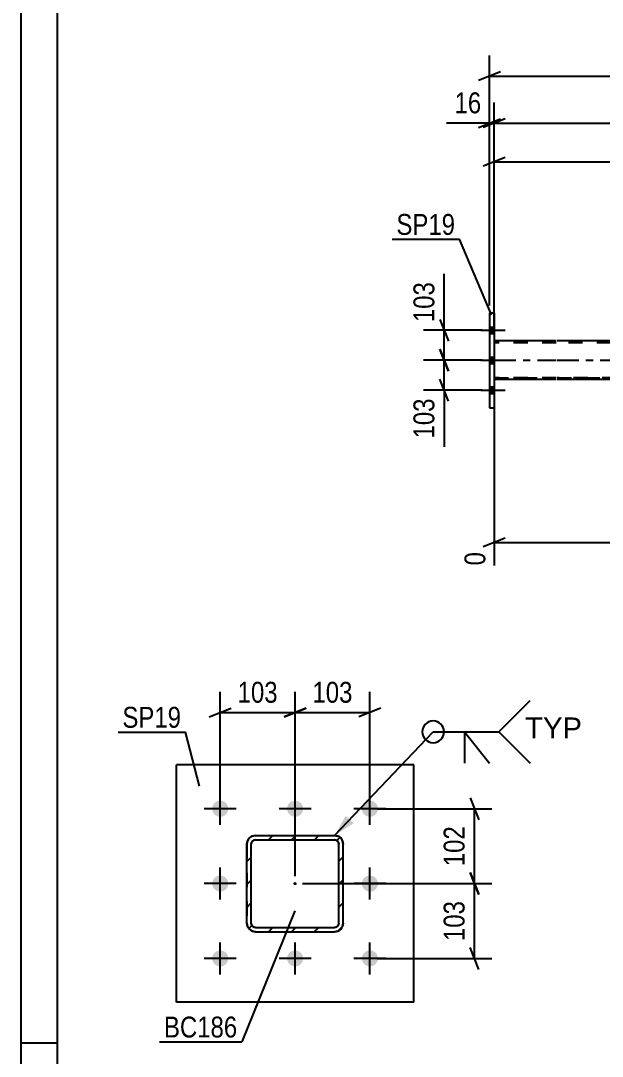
# Model space of a CAD drawing. Header units: millimetres. Extents: x 0 to 841, y 0 to 594.
# Drawn here: x 0 to 79.7, y 147.2 to 289 of the extents above; entities that cross this region are included whole.
import ezdxf

# ---------------------------------------------------------------- set-up
doc = ezdxf.new("R2010")
doc.units = ezdxf.units.MM
doc.linetypes.add('DXK_LINE_DOT2', pattern=[3.9198, 1.9599, -1.9599])
doc.linetypes.add('DXK_LINE_DOT3', pattern=[5.9187, 2.979, -0.9799, 0.9799, -0.9799])
doc.styles.add('Arial', font='ARIAL.TTF', dxfattribs={"height": 0.2})
doc.styles.add('Arial Narrow', font='ARIALN.TTF', dxfattribs={"height": 0.2})

# ---------------------------------------------------------------- blocks, each defined once
blk = doc.blocks.new('Unknown-814521776-1135')
at = {"color": 5, "linetype": 'Continuous'}
for p, q in [((0, 594), (0, 0)), ((5, 589), (5, 5)), ((5, 149), (0, 149))]:
    blk.add_line(p, q, dxfattribs=at)
blk = doc.blocks.new('Bolt-814521776-2806 - 2731')
at = {"linetype": 'Continuous'}
for points in [[(64.84, 246.17), (64.84, 247.05), (64.2, 247.05), (64.2, 246.17)], [(64.84, 246.17), (64.84, 247.05), (64.2, 247.05), (64.2, 246.17)], [(64.84, 246.17), (64.84, 247.05), (64.2, 247.05), (64.2, 246.17)], [(64.84, 242.07), (64.84, 242.95), (64.2, 242.95), (64.2, 242.07)], [(64.84, 242.07), (64.84, 242.95), (64.2, 242.95), (64.2, 242.07)], [(64.84, 237.97), (64.84, 238.85), (64.2, 238.85), (64.2, 237.97)], [(64.84, 237.97), (64.84, 238.85), (64.2, 238.85), (64.2, 237.97)], [(64.84, 237.97), (64.84, 238.85), (64.2, 238.85), (64.2, 237.97)]]:
    blk.add_hatch(color=1, dxfattribs=at).paths.add_polyline_path(points)
at = {"color": 1, "linetype": 'Continuous'}
for p, q in [((64.2, 247.05), (64.84, 247.05)), ((64.2, 247.05), (64.84, 247.05)), ((64.2, 247.05), (64.84, 247.05)), ((63.04, 246.61), (66.36, 246.61)), ((63.04, 246.61), (66.36, 246.61)), ((63.04, 246.61), (66.36, 246.61)), ((64.2, 246.17), (64.84, 246.17)), ((64.2, 246.17), (64.84, 246.17)), ((64.2, 246.17), (64.84, 246.17)), ((64.2, 242.95), (64.84, 242.95)), ((64.2, 242.95), (64.84, 242.95)), ((63.04, 242.51), (66.36, 242.51)), ((63.04, 242.51), (66.36, 242.51)), ((64.2, 242.07), (64.84, 242.07)), ((64.2, 242.07), (64.84, 242.07)), ((63.04, 238.41), (66.36, 238.41)), ((63.04, 238.41), (66.36, 238.41)), ((63.04, 238.41), (66.36, 238.41)), ((64.2, 238.85), (64.84, 238.85)), ((64.2, 238.85), (64.84, 238.85)), ((64.2, 238.85), (64.84, 238.85)), ((64.2, 237.97), (64.84, 237.97)), ((64.2, 237.97), (64.84, 237.97)), ((64.2, 237.97), (64.84, 237.97))]:
    blk.add_line(p, q, dxfattribs=at)
blk = doc.blocks.new('Part-814521776-2860 - 2731')
at = {"color": 2, "linetype": 'Continuous'}
for p, q in [((73.36, 245.15), (64.84, 245.15)), ((164.71, 245.15), (73.46, 245.15)), ((73.36, 239.87), (64.84, 239.87)), ((164.71, 239.87), (73.46, 239.87))]:
    blk.add_line(p, q, dxfattribs=at)
at = {"color": 7, "linetype": 'DXK_LINE_DOT2'}
for p, q in [((64.84, 245.15), (64.84, 239.87)), ((73.36, 244.91), (64.84, 244.91)), ((735.49, 244.91), (73.46, 244.91)), ((73.36, 240.11), (64.84, 240.11)), ((64.84, 240.11), (73.36, 240.11)), ((736.21, 240.11), (73.46, 240.11)), ((73.46, 240.11), (735.49, 240.11))]:
    blk.add_line(p, q, dxfattribs=at)
at = {"color": 7, "linetype": 'DXK_LINE_DOT3'}
for p, q in [((64.84, 242.51), (73.36, 242.51)), ((73.46, 242.51), (735.87, 242.51))]:
    blk.add_line(p, q, dxfattribs=at)
blk = doc.blocks.new('Part-814521776-2932 - 2731')
at = {"color": 2, "linetype": 'Continuous'}
for p, q in [((64.2, 249.01), (64.84, 249.01)), ((64.2, 249.01), (64.2, 236.01)), ((64.84, 249.01), (64.84, 236.01)), ((64.2, 236.01), (64.84, 236.01))]:
    blk.add_line(p, q, dxfattribs=at)
blk = doc.blocks.new('Part-814521776-1434 - 1372')
at = {"linetype": 'Continuous'}
h = blk.add_hatch(dxfattribs=at)
h.set_pattern_fill('', scale=0.7, style=0, pattern_type=0)
h.set_pattern_definition([(45, (43.4413, 164.3271), (-1.57154, 1.57154), [])])
h.paths.add_polyline_path([(42.98, 164.24), (43.44, 164.33), (43.83, 164.59), (44.09, 164.98), (44.18, 165.44), (44.18, 176.24), (44.09, 176.69), (43.83, 177.08), (43.44, 177.34), (42.98, 177.44), (32.18, 177.44), (31.72, 177.34), (31.33, 177.08), (31.07, 176.69), (30.98, 176.24), (30.98, 165.44), (31.07, 164.98), (31.33, 164.59), (31.72, 164.33), (32.18, 164.24)])
h.paths.add_polyline_path([(32.18, 164.84), (31.95, 164.88), (31.76, 165.01), (31.63, 165.21), (31.58, 165.44), (31.58, 176.24), (31.63, 176.47), (31.76, 176.66), (31.95, 176.79), (32.18, 176.84), (42.98, 176.84), (43.21, 176.79), (43.41, 176.66), (43.54, 176.47), (43.58, 176.24), (43.58, 165.44), (43.54, 165.21), (43.41, 165.01), (43.21, 164.88), (42.98, 164.84)])
blk.add_hatch(color=30, dxfattribs=at).paths.add_polyline_path([(37.58, 170.74, -1), (37.58, 170.94, -1)])
at = {"color": 7, "linetype": 'DXK_LINE_DOT2'}
for p, q in [((31.72, 177.34), (32.18, 177.44)), ((32.18, 177.44), (42.98, 177.44)), ((42.98, 177.44), (43.44, 177.34)), ((30.98, 176.24), (31.07, 176.69)), ((30.98, 176.24), (30.98, 165.44)), ((31.63, 176.47), (31.58, 176.24)), ((31.58, 165.44), (31.58, 176.24)), ((31.76, 176.66), (31.63, 176.47)), ((31.95, 176.79), (31.76, 176.66)), ((32.18, 176.84), (31.95, 176.79)), ((32.18, 176.84), (42.98, 176.84)), ((43.21, 176.79), (42.98, 176.84)), ((43.41, 176.66), (43.21, 176.79)), ((43.54, 176.47), (43.41, 176.66)), ((43.58, 176.24), (43.54, 176.47)), ((43.58, 165.44), (43.58, 176.24)), ((44.09, 176.69), (44.18, 176.24)), ((44.18, 165.44), (44.18, 176.24)), ((31.07, 164.98), (30.98, 165.44)), ((31.58, 165.44), (31.63, 165.21)), ((31.63, 165.21), (31.76, 165.01)), ((31.76, 165.01), (31.95, 164.88)), ((31.95, 164.88), (32.18, 164.84)), ((32.18, 164.84), (42.98, 164.84)), ((42.98, 164.84), (43.21, 164.88)), ((43.21, 164.88), (43.41, 165.01)), ((43.41, 165.01), (43.54, 165.21)), ((43.54, 165.21), (43.58, 165.44)), ((44.18, 165.44), (44.09, 164.98)), ((32.18, 164.24), (31.72, 164.33)), ((32.18, 164.24), (42.98, 164.24)), ((43.44, 164.33), (42.98, 164.24))]:
    blk.add_line(p, q, dxfattribs=at)
at = {"color": 2, "linetype": 'Continuous'}
for p, q in [((32.18, 177.44), (31.72, 177.34)), ((32.18, 177.44), (32.18, 177.44)), ((32.18, 177.44), (42.98, 177.44)), ((42.98, 177.44), (42.98, 177.44)), ((43.44, 177.34), (42.98, 177.44)), ((31.07, 176.69), (30.98, 176.24)), ((30.98, 176.24), (30.98, 176.24)), ((30.98, 165.44), (30.98, 176.24)), ((31.58, 176.24), (31.63, 176.47)), ((31.58, 176.24), (31.58, 176.24)), ((31.58, 165.44), (31.58, 176.24)), ((31.63, 176.47), (31.76, 176.66)), ((31.76, 176.66), (31.95, 176.79)), ((31.95, 176.79), (32.18, 176.84)), ((32.18, 176.84), (32.18, 176.84)), ((32.18, 176.84), (42.98, 176.84)), ((42.98, 176.84), (42.98, 176.84)), ((42.98, 176.84), (43.21, 176.79)), ((43.21, 176.79), (43.41, 176.66)), ((43.41, 176.66), (43.54, 176.47)), ((43.54, 176.47), (43.58, 176.24)), ((43.58, 176.24), (43.58, 176.24)), ((43.58, 165.44), (43.58, 176.24)), ((44.18, 176.24), (44.09, 176.69)), ((44.18, 176.24), (44.18, 176.24)), ((44.18, 165.44), (44.18, 176.24)), ((30.98, 165.44), (30.98, 165.44)), ((30.98, 165.44), (31.07, 164.98)), ((31.58, 165.44), (31.58, 165.44)), ((31.63, 165.21), (31.58, 165.44)), ((31.76, 165.01), (31.63, 165.21)), ((31.95, 164.88), (31.76, 165.01)), ((32.18, 164.84), (31.95, 164.88)), ((32.18, 164.84), (32.18, 164.84)), ((32.18, 164.84), (42.98, 164.84)), ((43.21, 164.88), (42.98, 164.84)), ((42.98, 164.84), (42.98, 164.84)), ((43.41, 165.01), (43.21, 164.88)), ((43.54, 165.21), (43.41, 165.01)), ((43.58, 165.44), (43.54, 165.21)), ((43.58, 165.44), (43.58, 165.44)), ((44.09, 164.98), (44.18, 165.44)), ((44.18, 165.44), (44.18, 165.44)), ((31.72, 164.33), (32.18, 164.24)), ((32.18, 164.24), (32.18, 164.24)), ((32.18, 164.24), (42.98, 164.24)), ((42.98, 164.24), (43.44, 164.33)), ((42.98, 164.24), (42.98, 164.24))]:
    blk.add_line(p, q, dxfattribs=at)
at = {"color": 7, "linetype": 'DXK_LINE_DOT3'}
blk.add_line((37.58, 170.84), (37.58, 170.84), dxfattribs=at)
at = {"color": 30, "linetype": 'DXK_LINE_DOT3'}
blk.add_line((37.58, 170.84), (37.58, 170.84), dxfattribs=at)
at = {"color": 30, "linetype": 'Continuous'}
blk.add_circle((37.58, 170.84), 0.1, dxfattribs=at)
at = {"color": 7, "linetype": 'DXK_LINE_DOT2'}
for centre, start, end in [((32.18, 176.24), 112.5, 157.5), ((42.98, 176.24), 22.5, 67.5), ((32.18, 165.44), 202.5, 247.5), ((42.98, 165.44), 292.5, 337.5)]:
    blk.add_arc(centre, 1.2, start, end, dxfattribs=at)
at = {"color": 2, "linetype": 'Continuous'}
for centre, start, end in [((32.18, 176.24), 112.5, 157.5), ((42.98, 176.24), 22.5, 67.5), ((32.18, 165.44), 202.5, 247.5), ((42.98, 165.44), 292.5, 337.5)]:
    blk.add_arc(centre, 1.2, start, end, dxfattribs=at)
blk = doc.blocks.new('Part-814521776-1495 - 1372')
at = {"color": 2, "linetype": 'Continuous'}
for p, q in [((53.83, 187.09), (21.33, 187.09)), ((21.33, 154.59), (21.33, 187.09)), ((53.83, 154.59), (53.83, 187.09)), ((53.83, 154.59), (21.33, 154.59))]:
    blk.add_line(p, q, dxfattribs=at)
blk = doc.blocks.new('Bolt-814521776-1497 - 1372')
at = {"linetype": 'Continuous'}
for points in [[(27.33, 179.99, -1), (27.33, 182.19, -1)], [(37.58, 179.99, -1), (37.58, 182.19, -1)], [(47.83, 179.99, -1), (47.83, 182.19, -1)], [(27.33, 169.74, -1), (27.33, 171.94, -1)], [(47.83, 169.74, -1), (47.83, 171.94, -1)], [(27.33, 159.49, -1), (27.33, 161.69, -1)], [(37.58, 159.49, -1), (37.58, 161.69, -1)], [(47.83, 159.49, -1), (47.83, 161.69, -1)]]:
    blk.add_hatch(color=1, dxfattribs=at).paths.add_polyline_path(points)
at = {"color": 1, "linetype": 'Continuous'}
for p, q in [((27.33, 178.89), (27.33, 183.29)), ((37.58, 178.89), (37.58, 183.29)), ((47.83, 178.89), (47.83, 183.29)), ((29.53, 181.09), (25.13, 181.09)), ((39.78, 181.09), (35.38, 181.09)), ((50.03, 181.09), (45.63, 181.09)), ((27.33, 168.64), (27.33, 173.04)), ((47.83, 168.64), (47.83, 173.04)), ((29.53, 170.84), (25.13, 170.84)), ((50.03, 170.84), (45.63, 170.84)), ((27.33, 158.39), (27.33, 162.79)), ((37.58, 158.39), (37.58, 162.79)), ((47.83, 158.39), (47.83, 162.79)), ((29.53, 160.59), (25.13, 160.59)), ((39.78, 160.59), (35.38, 160.59)), ((50.03, 160.59), (45.63, 160.59))]:
    blk.add_line(p, q, dxfattribs=at)
blk = doc.blocks.new('StraightDimension-814521776-10578 - 2731')
at = {"color": 7, "linetype": 'Continuous'}
for p, q in [((64.84, 250.01), (64.84, 277.83)), ((66.34, 275.58), (63.34, 274.38)), ((64.84, 274.98), (736.87, 274.98))]:
    blk.add_line(p, q, dxfattribs=at)
blk = doc.blocks.new('StraightDimension-814521776-3091 - 2731')
at = {"color": 7, "linetype": 'Continuous'}
for p, q in [((57.4, 244.01), (58.6, 241.01)), ((63.2, 242.51), (55.15, 242.51)), ((58, 238.41), (58, 242.51)), ((58.6, 236.91), (57.4, 239.91)), ((63.2, 238.41), (55.15, 238.41)), ((58, 238.41), (58, 230.67)), ((58, 238.41), (58, 230.67))]:
    blk.add_line(p, q, dxfattribs=at)
at = {"color": 0}
blk.add_wipeout([(57.25, 237.88), (53.05, 237.88), (53.05, 231.2), (57.25, 231.2)], dxfattribs=at)
at = {"color": 3, "style": 'Arial Narrow'}
blk.add_text('103', height=2.863, rotation=90.0002, dxfattribs=at).set_placement((56.65, 231.8))
blk = doc.blocks.new('StraightDimension-814521776-3101 - 2731')
at = {"color": 7, "linetype": 'Continuous'}
for p, q in [((58, 246.61), (58, 254.34)), ((58, 246.61), (58, 254.34)), ((57.4, 248.11), (58.6, 245.11)), ((63.2, 246.61), (55.15, 246.61)), ((58, 242.51), (58, 246.61)), ((58.6, 241.01), (57.4, 244.01)), ((63.2, 242.51), (55.15, 242.51))]:
    blk.add_line(p, q, dxfattribs=at)
at = {"color": 0}
blk.add_wipeout([(57.25, 253.82), (53.05, 253.82), (53.05, 247.13), (57.25, 247.13)], dxfattribs=at)
at = {"color": 3, "style": 'Arial Narrow'}
blk.add_text('103', height=2.863, rotation=90.0002, dxfattribs=at).set_placement((56.65, 247.73))
blk = doc.blocks.new('StraightDimension-814521776-10579 - 2731')
at = {"color": 7, "linetype": 'Continuous'}
for p, q in [((64.2, 250.01), (64.2, 277.83)), ((64.84, 250.01), (64.84, 277.83)), ((62.7, 274.38), (65.7, 275.58)), ((66.34, 275.58), (63.34, 274.38)), ((64.2, 274.98), (58.3, 274.98)), ((64.2, 274.98), (58.3, 274.98)), ((64.2, 274.98), (64.84, 274.98))]:
    blk.add_line(p, q, dxfattribs=at)
at = {"color": 0}
blk.add_wipeout([(63.68, 275.73), (63.68, 279.93), (58.82, 279.93), (58.82, 275.73)], dxfattribs=at)
at = {"color": 3, "style": 'Arial Narrow'}
blk.add_text('16', height=2.863, dxfattribs=at).set_placement((59.42, 276.33))
blk = doc.blocks.new('StraightDimension-814521776-3143 - 2731')
at = {"color": 7, "linetype": 'Continuous'}
for p, q in [((64.84, 238.87), (64.84, 214.41)), ((165.51, 230.47), (165.51, 208.93)), ((66.34, 218.14), (63.34, 216.94)), ((64.84, 217.54), (165.51, 217.54)), ((164.01, 216.94), (167.01, 218.14))]:
    blk.add_line(p, q, dxfattribs=at)
at = {"color": 0}
blk.add_wipeout([(119.43, 218.29), (119.43, 222.49), (110.92, 222.49), (110.92, 218.29)], dxfattribs=at)
at = {"color": 3, "style": 'Arial Narrow'}
blk.add_text('3786', height=2.863, dxfattribs=at).set_placement((111.52, 218.89))
at = {"color": 0, "linetype": 'Continuous'}
for points in [[(64.24, 216.84), (60.04, 216.84), (60.04, 213.81), (64.24, 213.81)], [(164.91, 216.84), (160.71, 216.84), (160.71, 208.33), (164.91, 208.33)]]:
    blk.add_wipeout(points, dxfattribs=at)
at = {"color": 3, "linetype": 'Continuous', "style": 'Arial Narrow'}
for s, height, p in [('0', 2.86, (63.64, 214.41)), ('3786', 2.863, (164.31, 208.93))]:
    blk.add_text(s, height=height, rotation=90.0002, dxfattribs=at).set_placement(p)
blk = doc.blocks.new('StraightDimension-814521776-3166 - 2731')
at = {"color": 7, "linetype": 'Continuous'}
for p, q in [((64.2, 250.01), (64.2, 284.26)), ((65.7, 282.01), (62.7, 280.81)), ((64.2, 281.41), (737.51, 281.41))]:
    blk.add_line(p, q, dxfattribs=at)
blk = doc.blocks.new('StraightDimension-814521776-3194 - 2731')
at = {"color": 7, "linetype": 'Continuous'}
for p, q in [((64.84, 246.15), (64.84, 272.52)), ((165.51, 254.55), (165.51, 272.52)), ((66.34, 270.27), (63.34, 269.07)), ((64.84, 269.67), (165.51, 269.67)), ((164.01, 269.07), (167.01, 270.27))]:
    blk.add_line(p, q, dxfattribs=at)
at = {"color": 0}
blk.add_wipeout([(119.43, 270.42), (119.43, 274.62), (110.92, 274.62), (110.92, 270.42)], dxfattribs=at)
at = {"color": 3, "style": 'Arial Narrow'}
blk.add_text('3786', height=2.863, dxfattribs=at).set_placement((111.52, 271.02))
blk = doc.blocks.new('StraightDimension-814521776-1583 - 1372')
at = {"color": 7, "linetype": 'Continuous'}
for p, q in [((37.58, 171.84), (37.58, 197.11)), ((47.83, 182.09), (47.83, 197.11)), ((36.08, 193.66), (39.08, 194.86)), ((49.33, 194.86), (46.33, 193.66)), ((37.58, 194.26), (47.83, 194.26))]:
    blk.add_line(p, q, dxfattribs=at)
at = {"color": 0}
blk.add_wipeout([(46.05, 195.01), (46.05, 199.21), (39.36, 199.21), (39.36, 195.01)], dxfattribs=at)
at = {"color": 3, "style": 'Arial Narrow'}
blk.add_text('103', height=2.863, dxfattribs=at).set_placement((39.96, 195.61))
blk = doc.blocks.new('StraightDimension-814521776-1570 - 1372')
at = {"color": 7, "linetype": 'Continuous'}
for p, q in [((27.33, 182.09), (27.33, 197.11)), ((37.58, 171.84), (37.58, 197.11)), ((25.83, 193.66), (28.83, 194.86)), ((39.08, 194.86), (36.08, 193.66)), ((27.33, 194.26), (37.58, 194.26))]:
    blk.add_line(p, q, dxfattribs=at)
at = {"color": 0}
blk.add_wipeout([(35.8, 195.01), (35.8, 199.21), (29.11, 199.21), (29.11, 195.01)], dxfattribs=at)
at = {"color": 3, "style": 'Arial Narrow'}
blk.add_text('103', height=2.863, dxfattribs=at).set_placement((29.71, 195.61))
blk = doc.blocks.new('StraightDimension-814521776-1593 - 1372')
at = {"color": 7, "linetype": 'Continuous'}
for p, q in [((61.54, 172.34), (62.74, 169.34)), ((38.58, 170.84), (64.54, 170.84)), ((62.14, 160.59), (62.14, 170.84)), ((62.74, 159.09), (61.54, 162.09)), ((48.83, 160.59), (64.54, 160.59))]:
    blk.add_line(p, q, dxfattribs=at)
at = {"color": 0}
blk.add_wipeout([(61.39, 169.05), (57.19, 169.05), (57.19, 162.37), (61.39, 162.37)], dxfattribs=at)
at = {"color": 3, "style": 'Arial Narrow'}
blk.add_text('103', height=2.863, rotation=90.0002, dxfattribs=at).set_placement((60.79, 162.97))
blk = doc.blocks.new('StraightDimension-814521776-1602 - 1372')
at = {"color": 7, "linetype": 'Continuous'}
for p, q in [((61.54, 182.59), (62.74, 179.59)), ((48.83, 181.09), (64.54, 181.09)), ((62.14, 170.84), (62.14, 181.09)), ((62.74, 169.34), (61.54, 172.34)), ((38.58, 170.84), (64.54, 170.84))]:
    blk.add_line(p, q, dxfattribs=at)
at = {"color": 0}
blk.add_wipeout([(61.39, 179.3), (57.19, 179.3), (57.19, 172.62), (61.39, 172.62)], dxfattribs=at)
at = {"color": 3, "style": 'Arial Narrow'}
blk.add_text('102', height=2.863, rotation=90.0002, dxfattribs=at).set_placement((60.79, 173.22))
blk = doc.blocks.new('Mark-814521776-2928 - 2731')
at = {"color": 0}
blk.add_wipeout([(59.5, 259.68), (59.5, 262.68), (51.46, 262.68), (51.46, 259.68)], dxfattribs=at)
blk.add_wipeout([(59.5, 259.68), (59.5, 262.68), (51.46, 262.68), (51.46, 259.68)], dxfattribs=at)
at = {"color": 30, "linetype": 'Continuous'}
for p in [(50.86, 259.08), (64.49, 248.74)]:
    blk.add_line(p, (60.1, 259.08), dxfattribs=at)
at = {"color": 3, "style": 'Arial Narrow'}
blk.add_text('SP19', height=2.863, dxfattribs=at).set_placement((51.46, 259.68))
blk = doc.blocks.new('Mark-814521776-1429 - 1372')
at = {"color": 0}
blk.add_wipeout([(29.67, 149.76), (29.67, 152.76), (19.62, 152.76), (19.62, 149.76)], dxfattribs=at)
blk.add_wipeout([(29.67, 149.76), (29.67, 152.76), (19.62, 152.76), (19.62, 149.76)], dxfattribs=at)
at = {"color": 30, "linetype": 'Continuous'}
for p in [(37.55, 167.12), (19.02, 149.16)]:
    blk.add_line(p, (30.27, 149.16), dxfattribs=at)
at = {"color": 3, "style": 'Arial Narrow'}
blk.add_text('BC186', height=2.863, dxfattribs=at).set_placement((19.62, 149.76))
blk = doc.blocks.new('Mark-814521776-1491 - 1372')
at = {"color": 0}
blk.add_wipeout([(21.97, 192.18), (21.97, 195.18), (13.93, 195.18), (13.93, 192.18)], dxfattribs=at)
blk.add_wipeout([(21.97, 192.18), (21.97, 195.18), (13.93, 195.18), (13.93, 192.18)], dxfattribs=at)
at = {"color": 30, "linetype": 'Continuous'}
for p in [(13.33, 191.58), (24.5, 184.2)]:
    blk.add_line(p, (22.57, 191.58), dxfattribs=at)
at = {"color": 3, "style": 'Arial Narrow'}
blk.add_text('SP19', height=2.863, dxfattribs=at).set_placement((13.93, 192.18))
blk = doc.blocks.new('WeldMark-814521776-1610 - 1372')
at = {"linetype": 'Continuous'}
blk.add_hatch(color=30, dxfattribs=at).paths.add_polyline_path([(45.59, 179.09), (42.98, 177.44), (44.51, 180.13)])
at = {"color": 30, "linetype": 'Continuous'}
for p, q in [((42.98, 177.44), (56.49, 191.62)), ((56.49, 191.62), (65.49, 191.62))]:
    blk.add_line(p, q, dxfattribs=at)
at = {"color": 3, "linetype": 'Continuous'}
for q in [(64.2, 187.34), (60.77, 187.34)]:
    blk.add_line((60.77, 191.62), q, dxfattribs=at)
for start, end in [(90, 270), (270, 90)]:
    blk.add_arc((56.49, 191.62), 1.5, start, end, dxfattribs=at)
at = {"color": 0, "linetype": 'Continuous'}
blk.add_wipeout([(76.86, 190.72), (76.86, 193.72), (69.09, 193.72), (69.09, 190.72)], dxfattribs=at)
blk.add_wipeout([(76.86, 190.72), (76.86, 193.72), (69.09, 193.72), (69.09, 190.72)], dxfattribs=at)
at = {"color": 3, "linetype": 'Continuous'}
for q in [(69.77, 195.91), (69.77, 187.34)]:
    blk.add_line((65.49, 191.62), q, dxfattribs=at)
at = {"color": 3, "linetype": 'Continuous', "style": 'Arial'}
blk.add_text('TYP', height=2.865, dxfattribs=at).set_placement((69.09, 190.72))

msp = doc.modelspace()

# ---------------------------------------------------------------- block references
for name in ['Unknown-814521776-1135', 'Part-814521776-2932 - 2731', 'Bolt-814521776-2806 - 2731', 'Part-814521776-2860 - 2731', 'Part-814521776-1495 - 1372', 'Bolt-814521776-1497 - 1372', 'Part-814521776-1434 - 1372']:
    msp.add_blockref(name, (0, 0))

# ---------------------------------------------------------------- next in the draw order: block references
for name in ['StraightDimension-814521776-10578 - 2731', 'StraightDimension-814521776-3091 - 2731', 'StraightDimension-814521776-1583 - 1372', 'Mark-814521776-1491 - 1372', 'Mark-814521776-1429 - 1372']:
    msp.add_blockref(name, (0, 0))

# ---------------------------------------------------------------- next in the draw order: block references
for name in ['StraightDimension-814521776-3101 - 2731', 'StraightDimension-814521776-3143 - 2731', 'StraightDimension-814521776-1570 - 1372']:
    msp.add_blockref(name, (0, 0))

# ---------------------------------------------------------------- next in the draw order: block references
for name in ['StraightDimension-814521776-10579 - 2731', 'StraightDimension-814521776-1593 - 1372']:
    msp.add_blockref(name, (0, 0))

# ---------------------------------------------------------------- next in the draw order: block references
for name in ['StraightDimension-814521776-3166 - 2731', 'StraightDimension-814521776-1602 - 1372']:
    msp.add_blockref(name, (0, 0))

# ---------------------------------------------------------------- next in the draw order: block references
for name in ['StraightDimension-814521776-3194 - 2731', 'WeldMark-814521776-1610 - 1372']:
    msp.add_blockref(name, (0, 0))

# ---------------------------------------------------------------- next in the draw order: block references
msp.add_blockref('Mark-814521776-2928 - 2731', (0, 0))

doc.saveas('drawing.dxf')
